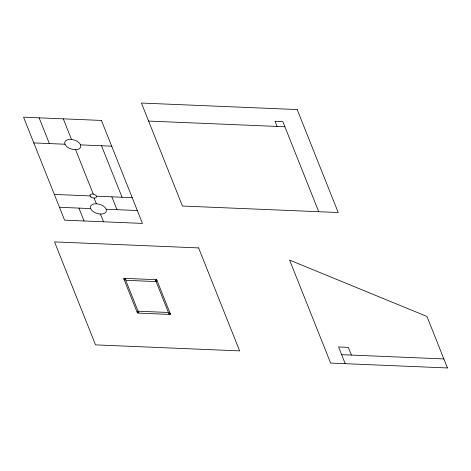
<?xml version="1.0" encoding="UTF-8"?>
<svg xmlns="http://www.w3.org/2000/svg" width="471" height="471" viewBox="0 0 471 471"><rect width="100%" height="100%" fill="white"/><g stroke="black" fill="none" stroke-linecap="round" stroke-linejoin="round"><path stroke-width="0.71" d="M148.595 121.071L284.896 126.764M33.806 142.925L64.963 144.226A8.301 4.751 17.2 0 0 74.801 149.701L76.749 149.613A8.301 4.751 17.2 0 0 80.541 144.88L111.692 146.181M54.324 194.417L90.149 195.912M96.378 196.171L132.21 197.667M59.452 207.287L90.603 208.588M106.181 209.236L137.338 210.537M341.634 354.669L443.859 358.937M318.743 211.72L282.841 121.618L275.052 121.288L277.107 126.44M351.372 355.075L348.293 347.351L338.561 346.944L345.225 363.677M101.518 145.757L122.036 197.243M111.862 196.819L116.991 209.689M63.297 118.845L71.533 139.51M75.578 149.666L93.276 194.087M94.088 198.103L96.343 203.766A8.301 4.751 17.2 0 1 106.163 211.767A8.301 4.751 17.2 0 1 92.675 211.208A8.301 4.751 17.2 0 1 96.343 203.766M100.447 214.064L103.52 221.788M78.922 208.1L84.05 220.97M39.128 117.832L49.384 143.578M80.541 144.88A8.301 4.751 17.2 0 0 72.781 139.663L70.697 139.404A8.301 4.751 17.2 0 0 64.963 144.226M297.183 109.555L141.412 103.049L182.442 206.027L338.213 212.533L297.183 109.555M101.436 120.435L23.55 117.185L64.58 220.157L142.466 223.413L101.436 120.435M198.609 247.911L54.518 241.894L95.548 344.872L239.639 350.889L198.609 247.911M156.708 279.703L123.602 278.326L137.45 313.08L170.555 314.457L156.708 279.703M156.113 281.581L125.739 280.31L138.044 311.201L168.418 312.473L156.113 281.581M447.45 367.951L330.624 363.07L289.594 260.092L426.938 316.459L447.45 367.951M169.996 313.586L169.96 313.45A0.83 0.477 17.2 0 0 169.042 312.944A0.83 0.477 17.2 0 0 168.388 313.321L168.43 313.456A0.83 0.477 17.2 0 0 169.348 313.963A0.83 0.477 17.2 0 0 169.996 313.586M124.391 279.556A0.83 0.477 17.2 0 0 125.739 279.615A0.83 0.477 17.2 0 0 124.756 278.814A0.83 0.477 17.2 0 0 124.391 279.556M137.467 312.379A0.83 0.477 17.2 0 0 138.815 312.438A0.83 0.477 17.2 0 0 137.838 311.637A0.83 0.477 17.2 0 0 137.467 312.379M155.542 280.857A0.83 0.477 17.2 0 0 156.896 280.916A0.83 0.477 17.2 0 0 155.913 280.115A0.83 0.477 17.2 0 0 155.542 280.857M90.98 196.96A3.321 1.902 17.2 0 0 96.372 197.184A3.321 1.902 17.2 0 0 92.446 193.981A3.321 1.902 17.2 0 0 90.98 196.96"/></g></svg>
